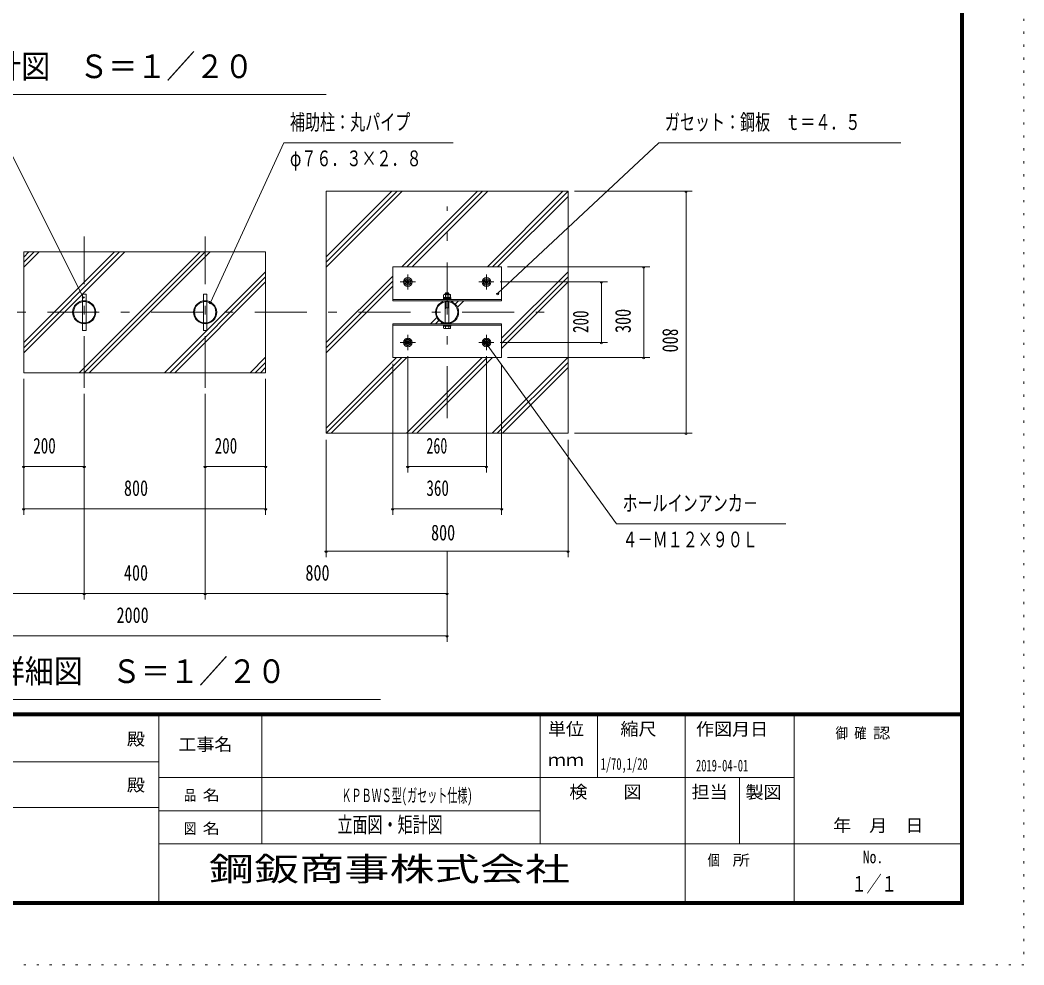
# Model space of a CAD drawing. Units: millimetres, scale not verified. Extents: x -32484 to 32484, y -14700 to 14700.
# Drawn here: x 20867 to 32484, y -14700 to -3766 of the extents above; entities that cross this region are included whole.
import ezdxf
from ezdxf.enums import TextEntityAlignment as Align

# ---------------------------------------------------------------- set-up
doc = ezdxf.new("R2010")
doc.units = ezdxf.units.MM
doc.header["$LTSCALE"] = 50
doc.linetypes.add('USER3', pattern=[24, 12, -5, 2, -5])
doc.linetypes.add('USER4', pattern=[3, 0.5, -2.5])
doc.layers.add('0-1_0-F', color=7, linetype='Continuous')
for name, color, linetype, lineweight in [('0-6_2-0BOLD', 7, 'Continuous', 18), ('0-8_2-2CENTER', 3, 'USER3', 18), ('0-9_2-4THIN', 4, 'Continuous', 18), ('0-A_2-5DIM', 3, 'Continuous', 18), ('0-B_2-6HATCH', 2, 'Continuous', 18), ('0-C_F-F', 5, 'Continuous', 18), ('0-D_F-E_J_ADD', 3, 'USER4', 18)]:
    doc.layers.add(name, color=color, linetype=linetype, lineweight=lineweight)
doc.styles.add('ＭＳ ゴシック', font='')
doc.styles.get('ＭＳ ゴシック').set_extended_font_data('MS Gothic')

msp = doc.modelspace()

# ---------------------------------------------------------------- linework, layer by layer
at = {"layer": '0-6_2-0BOLD'}
for p, q in [((21588.14, -7015.23), (21588.14, -6937.1)), ((25795.15, -6922.57), (25788.14, -6929.57)), ((25788.94, -6944.65), (25788.94, -6976.12)), ((25829.35, -6976.12), (25829.35, -6944.65)), ((25830.15, -6941.12), (25830.15, -6929.57)), ((21588.14, -7269.03), (21588.14, -7025.17)), ((21630.14, -7025.17), (21630.14, -7269.03)), ((22988.14, -7269.03), (22988.14, -7025.17)), ((23030.14, -7025.17), (23030.14, -7269.03)), ((25179.15, -6997.82), (26439.15, -6997.82)), ((25765.39, -6986.62), (25765.39, -6997.82)), ((25766.45, -6976.12), (25766.45, -6986.62)), ((25788.14, -7269.03), (25788.14, -7025.17)), ((25809.14, -6976.12), (25798.65, -6986.62)), ((25809.14, -6986.62), (25819.64, -6976.12)), ((25830.15, -7025.17), (25830.15, -7269.03)), ((25788.14, -7097.57), (25830.15, -7097.57)), ((25179.15, -7296.37), (26439.15, -7296.37)), ((25788.94, -7307.57), (25788.94, -7332.04)), ((25829.35, -7307.57), (25829.35, -7332.04)), ((25852.89, -7307.57), (25852.89, -7296.37))]:
    msp.add_line(p, q, dxfattribs=at)
for points in [[(24409.14, -8547.1), (24409.14, -5747.09), (27209.14, -5747.09), (27209.14, -8547.1)], [(23709.14, -6447.09), (20909.14, -6447.09), (20909.14, -7847.1), (23709.14, -7847.1)], [(26439.15, -6621.57), (25179.15, -6621.57), (25179.15, -7013.57), (26439.15, -7013.57)], [(25354.15, -6837.51), (25319.14, -6817.3), (25319.14, -6776.89), (25354.14, -6756.68), (25389.14, -6776.89), (25389.14, -6817.3)], [(26229.14, -6776.89), (26264.14, -6756.68), (26299.14, -6776.89), (26299.14, -6817.3), (26264.15, -6837.51), (26229.14, -6817.3)], [(26439.15, -7672.62), (26439.15, -7280.62), (25179.15, -7280.62), (25179.15, -7672.62)], [(25319.14, -7476.89), (25319.14, -7517.3), (25354.14, -7537.51), (25389.14, -7517.3), (25389.14, -7476.89), (25354.15, -7456.68)], [(26229.14, -7476.89), (26264.15, -7456.68), (26299.14, -7476.89), (26299.14, -7517.3), (26264.14, -7537.51), (26229.14, -7517.3)]]:
    msp.add_lwpolyline(points, close=True, dxfattribs=at)
for points in [[(21588.14, -6937.1), (21630.14, -6937.1), (21630.14, -7015.23)], [(22988.14, -7015.23), (22988.14, -6937.1), (23030.14, -6937.1), (23030.14, -7015.23)], [(25849.56, -6976.12), (25849.56, -6944.65), (25843.45, -6941.12), (25774.84, -6941.12), (25768.73, -6944.65), (25768.73, -6976.12)], [(25830.14, -6929.57), (25788.14, -6929.57), (25788.14, -6941.12)], [(25795.15, -6922.57), (25823.15, -6922.57), (25830.14, -6929.57)], [(25765.39, -6986.62), (25852.89, -6986.62), (25852.89, -6997.82)], [(25851.85, -6986.62), (25851.85, -6976.12), (25766.45, -6976.12)], [(21630.14, -7278.96), (21630.14, -7357.1), (21588.14, -7357.1), (21588.14, -7278.96)], [(23030.14, -7278.96), (23030.14, -7357.1), (22988.14, -7357.1), (22988.14, -7278.96)], [(25852.89, -7307.57), (25765.39, -7307.57), (25765.39, -7296.37)], [(25768.73, -7307.57), (25768.73, -7332.04), (25774.84, -7335.57), (25843.45, -7335.57)], [(25843.45, -7335.57), (25849.56, -7332.04), (25849.56, -7307.57)]]:
    msp.add_lwpolyline(points, dxfattribs=at)
for centre, radius in [((25354.14, -6797.09), 50.75), ((25354.14, -6797.09), 34.3), ((25354.14, -6797.09), 15.4), ((26264.14, -6797.09), 50.75), ((26264.14, -6797.09), 34.3), ((26264.14, -6797.09), 15.4), ((21609.14, -7147.1), 133.53), ((21609.14, -7147.1), 123.72), ((23009.14, -7147.1), 133.53), ((23009.14, -7147.1), 123.72), ((25809.14, -7147.1), 133.53), ((25809.14, -7147.1), 123.72), ((25354.14, -7497.1), 50.75), ((25354.14, -7497.1), 34.3), ((25354.14, -7497.1), 15.4), ((26264.14, -7497.1), 50.75), ((26264.14, -7497.1), 34.3), ((26264.14, -7497.1), 15.4)]:
    msp.add_circle(centre, radius, dxfattribs=at)
for centre, radius, start, end in [((25778.84, -6957.33), 16.21, 51.45377, 90), ((25809.14, -7000.69), 59.57, 70.16867, 109.82912), ((25839.46, -6957.34), 16.22, 90, 128.53143), ((25778.84, -7319.36), 16.21, 270, 308.54623), ((25809.14, -7276), 59.57, 250.17088, 289.83133), ((25839.46, -7319.35), 16.22, 231.46857, 270)]:
    msp.add_arc(centre, radius, start, end, dxfattribs=at)
at = {"layer": '0-8_2-2CENTER'}
for p, q in [((25809.14, -8372.1), (25809.14, -5922.1)), ((21609.14, -8022.1), (21609.14, -6272.1)), ((23009.14, -8022.1), (23009.14, -6272.1)), ((25354.14, -6709.6), (25354.14, -6884.6)), ((26264.14, -6709.6), (26264.14, -6884.6)), ((25441.65, -6797.09), (25266.64, -6797.09)), ((26351.64, -6797.09), (26176.64, -6797.09)), ((17584.15, -7147.1), (27034.14, -7147.1)), ((25354.14, -7409.6), (25354.14, -7584.6)), ((26264.14, -7584.6), (26264.14, -7409.6)), ((25441.65, -7497.1), (25266.64, -7497.1)), ((26351.64, -7497.1), (26176.64, -7497.1))]:
    msp.add_line(p, q, dxfattribs=at)
at = {"layer": '0-9_2-4THIN'}
for p, q in [((25793.74, -6941.12), (25793.74, -6923.97)), ((25824.55, -6923.97), (25824.55, -6941.12)), ((25824.55, -7097.57), (25824.55, -7024.33)), ((25824.55, -7097.57), (25830.15, -7107.28))]:
    msp.add_line(p, q, dxfattribs=at)
msp.add_lwpolyline([(25793.74, -7024.33), (25793.74, -7097.57), (25788.14, -7107.28)], dxfattribs=at)
for centre in [(25354.14, -6797.09), (26264.14, -6797.09), (25354.14, -7497.1), (26264.14, -7497.1)]:
    msp.add_circle(centre, 21, dxfattribs=at)
at = {"layer": '0-A_2-5DIM'}
for p, q in [((20209.14, -4627.1), (24409.14, -4627.1)), ((28644.14, -5747.09), (27284.14, -5747.09)), ((28560.14, -5747.09), (28588.14, -5747.09)), ((28574.14, -8547.1), (28574.14, -5747.09)), ((26509.15, -6622.1), (28154.14, -6622.1)), ((28098.14, -6622.1), (28070.14, -6622.1)), ((28084.14, -6622.1), (28084.14, -7672.09)), ((27664.14, -6797.09), (26421.64, -6797.09)), ((27608.14, -6797.1), (27580.14, -6797.1)), ((27594.14, -7497.1), (27594.14, -6797.09)), ((26407.84, -6931.72), (26379.84, -6931.72)), ((21613.1, -6971.18), (21585.1, -6971.18)), ((23085.04, -7034.64), (23057.04, -7034.64)), ((26287.41, -7524.72), (26259.41, -7524.72)), ((26421.64, -7497.1), (27664.14, -7497.1)), ((27608.14, -7497.1), (27580.14, -7497.1)), ((25354.14, -7654.6), (25354.14, -9002.09)), ((26264.14, -9002.09), (26264.14, -7654.6)), ((25179.15, -9492.09), (25179.15, -7742.62)), ((26439.15, -7742.62), (26439.15, -9492.09)), ((28154.14, -7672.09), (26509.15, -7672.09)), ((28098.14, -7672.09), (28070.14, -7672.09)), ((20909.14, -7917.1), (20909.14, -9492.1)), ((23709.14, -7917.1), (23709.14, -9492.1)), ((21609.14, -10472.1), (21609.14, -8092.1)), ((23009.14, -10472.1), (23009.14, -8092.1)), ((28644.14, -8547.1), (27284.14, -8547.1)), ((28560.14, -8547.1), (28588.14, -8547.1)), ((24409.14, -8622.1), (24409.14, -9982.1)), ((27209.14, -9982.1), (27209.14, -8622.1)), ((20923.14, -8932.1), (20895.14, -8932.1)), ((20909.14, -8932.1), (21609.14, -8932.1)), ((21623.14, -8932.1), (21595.14, -8932.1)), ((23023.14, -8932.1), (22995.14, -8932.1)), ((23009.14, -8932.1), (23709.14, -8932.1)), ((23723.14, -8932.1), (23695.14, -8932.1)), ((25368.14, -8932.1), (25340.14, -8932.1)), ((25354.14, -8932.1), (26264.14, -8932.1)), ((26278.14, -8932.1), (26250.14, -8932.1)), ((20923.14, -9422.1), (20895.14, -9422.1)), ((20909.14, -9422.1), (23709.14, -9422.1)), ((23723.14, -9422.1), (23695.14, -9422.1)), ((25193.15, -9422.1), (25165.15, -9422.1)), ((26439.15, -9422.1), (25179.15, -9422.1)), ((26453.14, -9422.1), (26425.14, -9422.1)), ((24423.14, -9912.1), (24395.14, -9912.1)), ((24409.14, -9912.1), (27209.14, -9912.1)), ((25809.14, -9912.1), (25809.14, -10962.1)), ((27223.14, -9912.1), (27195.14, -9912.1)), ((18809.14, -10402.1), (21609.14, -10402.1)), ((21623.14, -10402.1), (21595.14, -10402.1)), ((21609.14, -10402.1), (23009.14, -10402.1)), ((23023.14, -10402.1), (22995.14, -10402.1)), ((23009.14, -10402.1), (25809.14, -10402.1)), ((25823.14, -10402.1), (25795.14, -10402.1)), ((25809.14, -10892.1), (18809.14, -10892.1)), ((25823.14, -10892.1), (25795.14, -10892.1)), ((25039.15, -11627.1), (19579.15, -11627.1))]:
    msp.add_line(p, q, dxfattribs=at)
for points in [[(21599.11, -6971.18), (20700.5, -5187.1), (17900.51, -5187.1)], [(25880.15, -5187.1), (23920.15, -5187.1), (23071.04, -7034.64)], [(26393.84, -6931.72), (28259.15, -5187.1), (31059.15, -5187.1)], [(26273.41, -7524.72), (27769.15, -9597.1), (29729.15, -9597.1)]]:
    msp.add_lwpolyline(points, dxfattribs=at)
for centre in [(28574.14, -5747.09), (28084.14, -6622.1), (27594.14, -6797.1), (26393.84, -6931.72), (21599.1, -6971.18), (23071.04, -7034.64), (26273.41, -7524.72), (27594.14, -7497.1), (28084.14, -7672.09), (28574.14, -8547.1), (20909.14, -8932.1), (21609.14, -8932.1), (23009.14, -8932.1), (23709.14, -8932.1), (25354.14, -8932.1), (26264.14, -8932.1), (20909.14, -9422.1), (23709.14, -9422.1), (25179.15, -9422.1), (26439.14, -9422.1), (24409.14, -9912.1), (27209.14, -9912.1), (21609.14, -10402.1), (23009.14, -10402.1), (25809.14, -10402.1), (25809.14, -10892.1)]:
    msp.add_arc(centre, 14, 180, 0, dxfattribs=at)
at = {"layer": '0-B_2-6HATCH'}
for p, q in [((24409.14, -6507.78), (25169.86, -5747.09)), ((25229.24, -5747.09), (24409.14, -6567.21)), ((24409.14, -6626.59), (25288.64, -5747.09)), ((26159.8, -5747.09), (25285.33, -6621.57)), ((25344.72, -6621.57), (26219.2, -5747.09)), ((26278.59, -5747.09), (25404.12, -6621.57)), ((27149.76, -5747.09), (26275.27, -6621.57)), ((27209.14, -5747.09), (26334.67, -6621.57)), ((26394.07, -6621.57), (27209.14, -5806.49)), ((21959.8, -6447.09), (20909.14, -7497.75)), ((20909.14, -7557.15), (22019.2, -6447.09)), ((20909.14, -6507.8), (20969.85, -6447.09)), ((21029.25, -6447.09), (20909.14, -6567.2)), ((20909.14, -6626.59), (21088.64, -6447.09)), ((22949.75, -6447.09), (21549.75, -7847.1)), ((22078.59, -6447.09), (21588.59, -6937.1)), ((21609.14, -7847.1), (23009.15, -6447.09)), ((23068.54, -6447.09), (21668.54, -7847.1)), ((23709.14, -6737.05), (22599.09, -7847.1)), ((23030.14, -7356.65), (23709.14, -6677.65)), ((25179.15, -6727.75), (24409.14, -7497.74)), ((27209.14, -6677.65), (26439.15, -7447.65)), ((26439.15, -7507.04), (27209.14, -6737.05)), ((22658.49, -7847.1), (23709.14, -6796.44)), ((25179.15, -6787.14), (24409.14, -7557.14)), ((24409.14, -7616.54), (25179.15, -6846.54)), ((27209.14, -6796.44), (26439.15, -7566.44)), ((21588.14, -6937.54), (20909.14, -7616.54)), ((25883.27, -7013.57), (25869.07, -7027.77)), ((25903.56, -7052.68), (25942.67, -7013.57)), ((26002.07, -7013.57), (25928.47, -7087.17)), ((25689.83, -7207.02), (25616.23, -7280.62)), ((25675.62, -7280.62), (25714.73, -7241.51)), ((25735.02, -7280.62), (25749.22, -7266.42)), ((23029.7, -7357.1), (22539.7, -7847.1)), ((23709.14, -7667.6), (23529.64, -7847.1)), ((23589.04, -7847.1), (23709.14, -7727)), ((25224.22, -7672.62), (24409.14, -8487.69)), ((24409.14, -8547.09), (25283.62, -7672.62)), ((25343.02, -7672.62), (24468.54, -8547.1)), ((26214.17, -7672.62), (25339.7, -8547.1)), ((26273.57, -7672.62), (25399.1, -8547.1)), ((25458.5, -8547.1), (26332.97, -7672.62)), ((26329.66, -8547.1), (27209.14, -7667.59)), ((27209.14, -7726.98), (26389.06, -8547.1)), ((23709.14, -7786.39), (23648.44, -7847.1)), ((26448.45, -8547.1), (27209.14, -7786.38))]:
    msp.add_line(p, q, dxfattribs=at)
at = {"layer": '0-C_F-F'}
for p, q in [((-8360.74, -11781), (31749.26, -11781)), ((31749.26, -11784.5), (-8360.74, -11784.5)), ((-8360.74, -11788), (31749.26, -11788)), ((31749.26, -11791.5), (-8360.74, -11791.5)), ((-8360.74, -11795), (31749.26, -11795)), ((31749.26, -11798.5), (-8360.74, -11798.5)), ((-8360.74, -11802), (31749.26, -11802)), ((31749.26, -11805.5), (-8360.74, -11805.5)), ((-8360.74, -11809), (31749.26, -11809)), ((31749.26, -11812.5), (-8360.74, -11812.5)), ((-8360.74, -11816), (31749.26, -11816)), ((22474.26, -11816), (22474.26, -14000)), ((23664.26, -13300), (23664.26, -11816)), ((26884.26, -13300), (26884.26, -11816)), ((27549.26, -11816), (27549.26, -12530)), ((28564.26, -14000), (28564.26, -11816)), ((29824.26, -11816), (29824.26, -14000)), ((22474.26, -12348), (17154.26, -12348)), ((29824.26, -12530), (22474.26, -12530)), ((29194.26, -13300), (29194.26, -12530)), ((17154.26, -12880), (22474.26, -12880)), ((22474.26, -12915), (26884.26, -12915)), ((31784.26, -13300), (22474.26, -13300))]:
    msp.add_line(p, q, dxfattribs=at)
for points in [[(31784.26, 14140), (31784.26, -14000), (-8395.74, -14000), (-8395.74, 14140)], [(31780.76, 14136.5), (-8392.24, 14136.5), (-8392.24, -13996.5), (31780.76, -13996.5)], [(31777.26, 14133), (31777.26, -13993), (-8388.74, -13993), (-8388.74, 14133)], [(31773.76, 14129.5), (31773.76, -13989.5), (-8385.24, -13989.5), (-8385.24, 14129.5)], [(31770.26, 14126), (31770.26, -13986), (-8381.74, -13986), (-8381.74, 14126)], [(31766.76, 14122.5), (31766.76, -13982.5), (-8378.24, -13982.5), (-8378.24, 14122.5)], [(31763.26, 14119), (-8374.74, 14119), (-8374.74, -13979), (31763.26, -13979)], [(31759.76, 14115.5), (-8371.24, 14115.5), (-8371.24, -13975.5), (31759.76, -13975.5)], [(31756.26, 14112), (31756.26, -13972), (-8367.74, -13972), (-8367.74, 14112)], [(31752.76, 14108.5), (-8364.24, 14108.5), (-8364.24, -13968.5), (31752.76, -13968.5)], [(31749.26, 14105), (31749.26, -13965), (-8360.74, -13965), (-8360.74, 14105)]]:
    msp.add_lwpolyline(points, close=True, dxfattribs=at)
at = {"layer": '0-D_F-E_J_ADD', "color": 5}
msp.add_lwpolyline([(32484.26, 14700), (32484.26, -14700), (-9095.74, -14700), (-9095.74, 14700)], close=True, dxfattribs=at)

# ---------------------------------------------------------------- texts
at = {"layer": '0-1_0-F', "style": 'ＭＳ ゴシック'}
for s, height, width, p in [('1/70,1/20', 136.8, 0.65, (27585.92, -12483.38)), ('2019-04-01', 136.8, 0.65, (28689.27, -12502.03)), ('ＫＰＢＷＳ型(', 155, 0.55, (24586.21, -12862.5)), ('ガセット仕様)', 155, 0.55, (25346.1, -12862.5)), ('立面図・矩計図', 182.3, 0.7, (24539.26, -13222.63)), ('１／１', 182.3, 0.7, (30489.26, -13908.29))]:
    msp.add_text(s, height=height, dxfattribs=dict(at, width=width)).set_placement(p, align=Align.BOTTOM_LEFT)
at = {"layer": '0-A_2-5DIM', "color": 7, "style": 'ＭＳ ゴシック'}
for s, height, width, p in [('矩計図\u3000Ｓ＝１／２０', 273.5, 0.9, (20209.14, -4519.79)), ('補助柱：丸パイプ', 182.3, 0.7, (23990.15, -5092.23)), ('ガセット：鋼板\u3000ｔ＝４．５', 182.3, 0.7, (28329.15, -5092.22)), ('φ７６．３×２．８', 182.3, 0.7, (23990.15, -5512.23)), ('200', 182.3, 0.7, (21019.39, -8837.23)), ('200', 182.3, 0.7, (23119.39, -8837.23)), ('260', 182.3, 0.65, (25569.4, -8837.22)), ('800', 182.3, 0.75, (22069.39, -9327.22)), ('360', 182.3, 0.7, (25569.4, -9327.22)), ('ホールインアンカ－', 182.3, 0.7, (27839.15, -9502.22)), ('800', 182.3, 0.75, (25623.14, -9842.09)), ('４－Ｍ１２×９０Ｌ', 182.3, 0.7, (27839.15, -9922.22)), ('400', 182.3, 0.75, (22069.39, -10307.22)), ('800', 182.3, 0.75, (24169.39, -10307.22)), ('2000', 182.3, 0.75, (21983.64, -10797.22)), ('基礎部詳細図\u3000Ｓ＝１／２０', 273.5, 0.9, (19579.15, -11519.79)), ('鋼鈑商事株式会社', 273.5, 1.4, (23052.76, -13808.88))]:
    msp.add_text(s, height=height, dxfattribs=dict(at, width=width)).set_placement(p, align=Align.BOTTOM_LEFT)
for s, rotation, width, p in [('200', 90, 0.7, (27499.27, -7386.85)), ('300', 90, 0.75, (27989.27, -7386.85)), ('800', 270, 0.75, (28248.69, -7333.1))]:
    msp.add_text(s, height=182.3, rotation=rotation, dxfattribs=dict(at, width=width)).set_placement(p, align=Align.BOTTOM_LEFT)
at = {"layer": '0-C_F-F', "color": 7, "style": 'ＭＳ ゴシック'}
for s, height, width, p in [('単位', 145.9, 1.05, (26975.26, -12086.6)), ('縮尺', 145.9, 1.05, (27815.26, -12086.6)), ('作図月日', 145.9, 1.05, (28688.72, -12088.03)), ('御 ', 124, 0.85, (30304.12, -12116.2)), ('確 ', 124, 0.85, (30520.26, -12116.2)), ('認', 124, 1.2, (30736.4, -12116.2)), ('殿', 145.9, 1.05, (22103.26, -12202.1)), ('工事名', 145.9, 1.05, (22698.26, -12265.1)), ('ｍｍ', 145.9, 1.05, (26975.26, -12443.6)), ('殿', 145.9, 1.05, (22103.26, -12734.1)), ('品 ', 124, 0.85, (22763.01, -12834.5)), ('名', 124, 1.2, (22979.15, -12834.5)), ('検\u3000\u3000図', 145.9, 1.05, (27223.76, -12814.6)), ('担当', 145.9, 1.05, (28637.76, -12814.6)), ('製図', 145.9, 1.05, (29262.14, -12818.04)), ('\u3000年\u3000月\u3000日', 145.9, 1.05, (30067.49, -13202.3)), ('図 ', 124, 0.85, (22763.01, -13219.5)), ('名', 124, 1.2, (22979.15, -13219.5)), ('個  ', 124, 0.85, (28823.26, -13587)), ('所', 124, 1.2, (29111.45, -13587)), ('No.', 145.9, 0.8, (30618.76, -13567.1))]:
    msp.add_text(s, height=height, dxfattribs=dict(at, width=width)).set_placement(p, align=Align.BOTTOM_LEFT)

doc.saveas('drawing.dxf')
